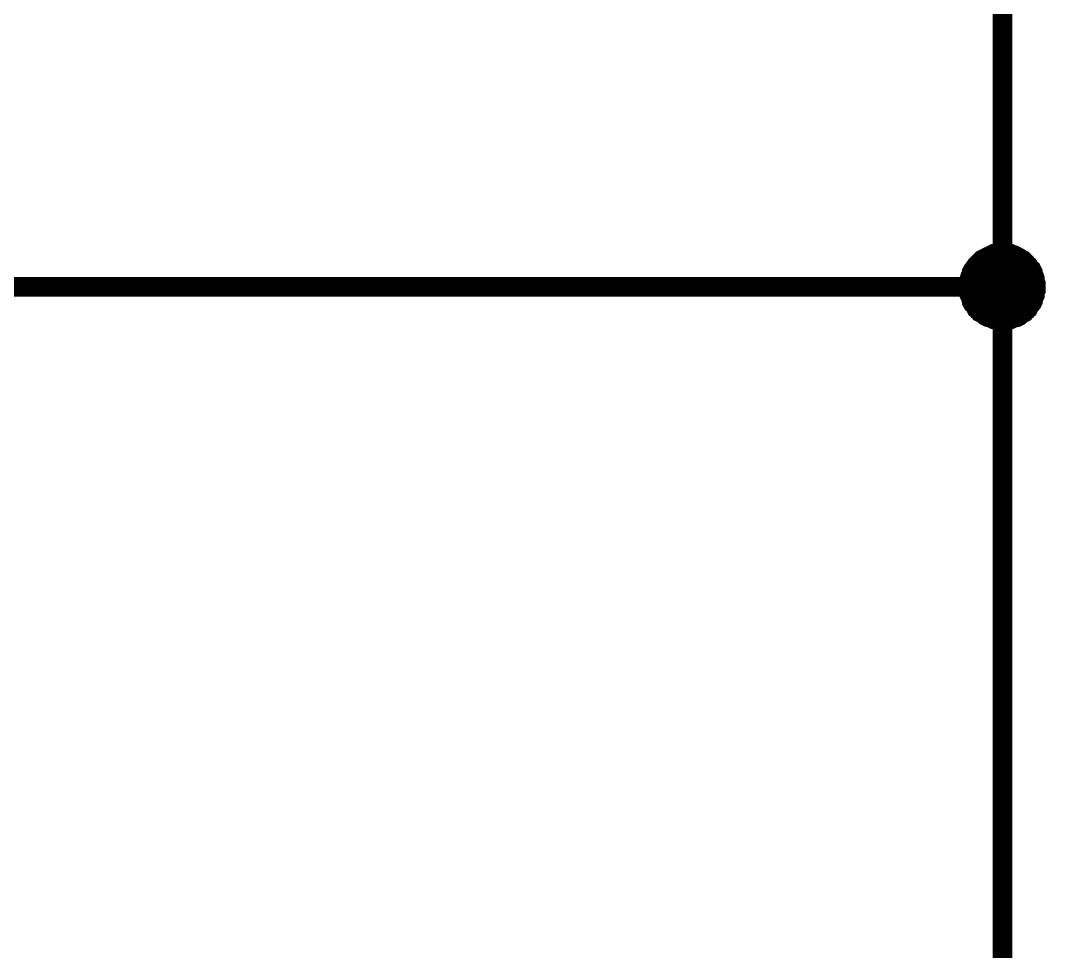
# Model space of a CAD drawing. Header units: inches. Extents: x 0 to 420, y 0 to 297.
# Drawn here: x 208.54 to 224.16, y 169.87 to 184.05 of the extents above; entities that cross this region are included whole.
import ezdxf

# ---------------------------------------------------------------- set-up
doc = ezdxf.new("R2010")
doc.units = ezdxf.units.IN
doc.layers.add('Sheet', color=255, linetype='Continuous')

msp = doc.modelspace()

# ---------------------------------------------------------------- linework, layer by layer
at = {"layer": 'Sheet'}
for points, const_width in [([(223.506, 186.499), (223.506, 186.499), (223.506, 179.99), (223.506, 167.499), (223.506, 163.993)], 0.3), ([(222.991, 179.99), (222.991, 180.013), (222.991, 180.046), (223.002, 180.069), (223.002, 180.091), (223.002, 180.113), (223.013, 180.147), (223.024, 180.169), (223.035, 180.192), (223.035, 180.214), (223.047, 180.237), (223.069, 180.259), (223.08, 180.281), (223.091, 180.293), (223.103, 180.315), (223.125, 180.337), (223.136, 180.349), (223.159, 180.371), (223.17, 180.382), (223.192, 180.405), (223.215, 180.416), (223.237, 180.427), (223.259, 180.438), (223.282, 180.449), (223.304, 180.461), (223.327, 180.472), (223.349, 180.483), (223.371, 180.494), (223.405, 180.494), (223.427, 180.494), (223.45, 180.505), (223.483, 180.505), (223.506, 180.505)], 0.3), ([(222.991, 179.99), (222.991, 180.013), (222.991, 180.046), (223.002, 180.069), (223.002, 180.091), (223.002, 180.113), (223.013, 180.147), (223.024, 180.169), (223.035, 180.192), (223.035, 180.214), (223.047, 180.237), (223.069, 180.259), (223.08, 180.281), (223.091, 180.293), (223.103, 180.315), (223.125, 180.337), (223.136, 180.349), (223.159, 180.371), (223.17, 180.382), (223.192, 180.405), (223.215, 180.416), (223.237, 180.427), (223.259, 180.438), (223.282, 180.449), (223.304, 180.461), (223.327, 180.472), (223.349, 180.483), (223.371, 180.494), (223.405, 180.494), (223.427, 180.494), (223.45, 180.505), (223.483, 180.505), (223.506, 180.505)], 0.3), ([(222.991, 179.99), (222.991, 180.013), (222.991, 180.046), (223.002, 180.069), (223.002, 180.091), (223.002, 180.113), (223.013, 180.147), (223.024, 180.169), (223.035, 180.192), (223.035, 180.214), (223.047, 180.237), (223.069, 180.259), (223.08, 180.281), (223.091, 180.293), (223.103, 180.315), (223.125, 180.337), (223.136, 180.349), (223.159, 180.371), (223.17, 180.382), (223.192, 180.405), (223.215, 180.416), (223.237, 180.427), (223.259, 180.438), (223.282, 180.449), (223.304, 180.461), (223.327, 180.472), (223.349, 180.483), (223.371, 180.494), (223.405, 180.494), (223.427, 180.494), (223.45, 180.505), (223.483, 180.505), (223.506, 180.505)], 0.3), ([(222.991, 179.99), (222.991, 180.013), (222.991, 180.046), (223.002, 180.069), (223.002, 180.091), (223.002, 180.113), (223.013, 180.147), (223.024, 180.169), (223.035, 180.192), (223.035, 180.214), (223.047, 180.237), (223.069, 180.259), (223.08, 180.281), (223.091, 180.293), (223.103, 180.315), (223.125, 180.337), (223.136, 180.349), (223.159, 180.371), (223.17, 180.382), (223.192, 180.405), (223.215, 180.416), (223.237, 180.427), (223.259, 180.438), (223.282, 180.449), (223.304, 180.461), (223.327, 180.472), (223.349, 180.483), (223.371, 180.494), (223.405, 180.494), (223.427, 180.494), (223.45, 180.505), (223.483, 180.505), (223.506, 180.505)], 0.3), ([(222.991, 179.99), (222.991, 180.013), (222.991, 180.046), (223.002, 180.069), (223.002, 180.091), (223.002, 180.113), (223.013, 180.147), (223.024, 180.169), (223.035, 180.192), (223.035, 180.214), (223.047, 180.237), (223.069, 180.259), (223.08, 180.281), (223.091, 180.293), (223.103, 180.315), (223.125, 180.337), (223.136, 180.349), (223.159, 180.371), (223.17, 180.382), (223.192, 180.405), (223.215, 180.416), (223.237, 180.427), (223.259, 180.438), (223.282, 180.449), (223.304, 180.461), (223.327, 180.472), (223.349, 180.483), (223.371, 180.494), (223.405, 180.494), (223.427, 180.494), (223.45, 180.505), (223.483, 180.505), (223.506, 180.505)], 0.0991), ([(222.991, 179.99), (222.991, 180.013), (222.991, 180.046), (223.002, 180.069), (223.002, 180.091), (223.002, 180.113), (223.013, 180.147), (223.024, 180.169), (223.035, 180.192), (223.035, 180.214), (223.047, 180.237), (223.069, 180.259), (223.08, 180.281), (223.091, 180.293), (223.103, 180.315), (223.125, 180.337), (223.136, 180.349), (223.159, 180.371), (223.17, 180.382), (223.192, 180.405), (223.215, 180.416), (223.237, 180.427), (223.259, 180.438), (223.282, 180.449), (223.304, 180.461), (223.327, 180.472), (223.349, 180.483), (223.371, 180.494), (223.405, 180.494), (223.427, 180.494), (223.45, 180.505), (223.483, 180.505), (223.506, 180.505)], 0.0991), ([(222.991, 179.99), (222.991, 180.013), (222.991, 180.046), (223.002, 180.069), (223.002, 180.091), (223.002, 180.113), (223.013, 180.147), (223.024, 180.169), (223.035, 180.192), (223.035, 180.214), (223.047, 180.237), (223.069, 180.259), (223.08, 180.281), (223.091, 180.293), (223.103, 180.315), (223.125, 180.337), (223.136, 180.349), (223.159, 180.371), (223.17, 180.382), (223.192, 180.405), (223.215, 180.416), (223.237, 180.427), (223.259, 180.438), (223.282, 180.449), (223.304, 180.461), (223.327, 180.472), (223.349, 180.483), (223.371, 180.494), (223.405, 180.494), (223.427, 180.494), (223.45, 180.505), (223.483, 180.505), (223.506, 180.505)], 0.0991), ([(222.991, 179.99), (222.991, 180.013), (222.991, 180.046), (223.002, 180.069), (223.002, 180.091), (223.002, 180.113), (223.013, 180.147), (223.024, 180.169), (223.035, 180.192), (223.035, 180.214), (223.047, 180.237), (223.069, 180.259), (223.08, 180.281), (223.091, 180.293), (223.103, 180.315), (223.125, 180.337), (223.136, 180.349), (223.159, 180.371), (223.17, 180.382), (223.192, 180.405), (223.215, 180.416), (223.237, 180.427), (223.259, 180.438), (223.282, 180.449), (223.304, 180.461), (223.327, 180.472), (223.349, 180.483), (223.371, 180.494), (223.405, 180.494), (223.427, 180.494), (223.45, 180.505), (223.483, 180.505), (223.506, 180.505)], 0.0991), ([(223.506, 180.505), (223.506, 180.505)], 0.3), ([(223.506, 180.505), (223.528, 180.505), (223.562, 180.505), (223.584, 180.494), (223.607, 180.494), (223.629, 180.494), (223.651, 180.483), (223.685, 180.472), (223.707, 180.461), (223.73, 180.449), (223.752, 180.438), (223.763, 180.427), (223.786, 180.416), (223.808, 180.405), (223.831, 180.382), (223.842, 180.371), (223.864, 180.349), (223.875, 180.337), (223.898, 180.315), (223.909, 180.293), (223.92, 180.281), (223.943, 180.259), (223.954, 180.237), (223.965, 180.214), (223.965, 180.192), (223.976, 180.169), (223.987, 180.147), (223.999, 180.113), (223.999, 180.091), (223.999, 180.069), (224.01, 180.046), (224.01, 180.013), (224.01, 179.99)], 0.3), ([(223.506, 180.505), (223.506, 180.505)], 0.3), ([(223.506, 180.505), (223.528, 180.505), (223.562, 180.505), (223.584, 180.494), (223.607, 180.494), (223.629, 180.494), (223.651, 180.483), (223.685, 180.472), (223.707, 180.461), (223.73, 180.449), (223.752, 180.438), (223.763, 180.427), (223.786, 180.416), (223.808, 180.405), (223.831, 180.382), (223.842, 180.371), (223.864, 180.349), (223.875, 180.337), (223.898, 180.315), (223.909, 180.293), (223.92, 180.281), (223.943, 180.259), (223.954, 180.237), (223.965, 180.214), (223.965, 180.192), (223.976, 180.169), (223.987, 180.147), (223.999, 180.113), (223.999, 180.091), (223.999, 180.069), (224.01, 180.046), (224.01, 180.013), (224.01, 179.99)], 0.3), ([(223.506, 180.505), (223.506, 180.505)], 0.3), ([(223.506, 180.505), (223.528, 180.505), (223.562, 180.505), (223.584, 180.494), (223.607, 180.494), (223.629, 180.494), (223.651, 180.483), (223.685, 180.472), (223.707, 180.461), (223.73, 180.449), (223.752, 180.438), (223.763, 180.427), (223.786, 180.416), (223.808, 180.405), (223.831, 180.382), (223.842, 180.371), (223.864, 180.349), (223.875, 180.337), (223.898, 180.315), (223.909, 180.293), (223.92, 180.281), (223.943, 180.259), (223.954, 180.237), (223.965, 180.214), (223.965, 180.192), (223.976, 180.169), (223.987, 180.147), (223.999, 180.113), (223.999, 180.091), (223.999, 180.069), (224.01, 180.046), (224.01, 180.013), (224.01, 179.99)], 0.3), ([(223.506, 180.505), (223.506, 180.505)], 0.3), ([(223.506, 180.505), (223.528, 180.505), (223.562, 180.505), (223.584, 180.494), (223.607, 180.494), (223.629, 180.494), (223.651, 180.483), (223.685, 180.472), (223.707, 180.461), (223.73, 180.449), (223.752, 180.438), (223.763, 180.427), (223.786, 180.416), (223.808, 180.405), (223.831, 180.382), (223.842, 180.371), (223.864, 180.349), (223.875, 180.337), (223.898, 180.315), (223.909, 180.293), (223.92, 180.281), (223.943, 180.259), (223.954, 180.237), (223.965, 180.214), (223.965, 180.192), (223.976, 180.169), (223.987, 180.147), (223.999, 180.113), (223.999, 180.091), (223.999, 180.069), (224.01, 180.046), (224.01, 180.013), (224.01, 179.99)], 0.3), ([(223.506, 180.505), (223.506, 180.505)], 0.0991), ([(223.506, 180.505), (223.528, 180.505), (223.562, 180.505), (223.584, 180.494), (223.607, 180.494), (223.629, 180.494), (223.651, 180.483), (223.685, 180.472), (223.707, 180.461), (223.73, 180.449), (223.752, 180.438), (223.763, 180.427), (223.786, 180.416), (223.808, 180.405), (223.831, 180.382), (223.842, 180.371), (223.864, 180.349), (223.875, 180.337), (223.898, 180.315), (223.909, 180.293), (223.92, 180.281), (223.943, 180.259), (223.954, 180.237), (223.965, 180.214), (223.965, 180.192), (223.976, 180.169), (223.987, 180.147), (223.999, 180.113), (223.999, 180.091), (223.999, 180.069), (224.01, 180.046), (224.01, 180.013), (224.01, 179.99)], 0.0991), ([(223.506, 180.505), (223.506, 180.505)], 0.0991), ([(223.506, 180.505), (223.528, 180.505), (223.562, 180.505), (223.584, 180.494), (223.607, 180.494), (223.629, 180.494), (223.651, 180.483), (223.685, 180.472), (223.707, 180.461), (223.73, 180.449), (223.752, 180.438), (223.763, 180.427), (223.786, 180.416), (223.808, 180.405), (223.831, 180.382), (223.842, 180.371), (223.864, 180.349), (223.875, 180.337), (223.898, 180.315), (223.909, 180.293), (223.92, 180.281), (223.943, 180.259), (223.954, 180.237), (223.965, 180.214), (223.965, 180.192), (223.976, 180.169), (223.987, 180.147), (223.999, 180.113), (223.999, 180.091), (223.999, 180.069), (224.01, 180.046), (224.01, 180.013), (224.01, 179.99)], 0.0991), ([(223.506, 180.505), (223.506, 180.505)], 0.0991), ([(223.506, 180.505), (223.528, 180.505), (223.562, 180.505), (223.584, 180.494), (223.607, 180.494), (223.629, 180.494), (223.651, 180.483), (223.685, 180.472), (223.707, 180.461), (223.73, 180.449), (223.752, 180.438), (223.763, 180.427), (223.786, 180.416), (223.808, 180.405), (223.831, 180.382), (223.842, 180.371), (223.864, 180.349), (223.875, 180.337), (223.898, 180.315), (223.909, 180.293), (223.92, 180.281), (223.943, 180.259), (223.954, 180.237), (223.965, 180.214), (223.965, 180.192), (223.976, 180.169), (223.987, 180.147), (223.999, 180.113), (223.999, 180.091), (223.999, 180.069), (224.01, 180.046), (224.01, 180.013), (224.01, 179.99)], 0.0991), ([(223.506, 180.505), (223.506, 180.505)], 0.0991), ([(223.506, 180.505), (223.528, 180.505), (223.562, 180.505), (223.584, 180.494), (223.607, 180.494), (223.629, 180.494), (223.651, 180.483), (223.685, 180.472), (223.707, 180.461), (223.73, 180.449), (223.752, 180.438), (223.763, 180.427), (223.786, 180.416), (223.808, 180.405), (223.831, 180.382), (223.842, 180.371), (223.864, 180.349), (223.875, 180.337), (223.898, 180.315), (223.909, 180.293), (223.92, 180.281), (223.943, 180.259), (223.954, 180.237), (223.965, 180.214), (223.965, 180.192), (223.976, 180.169), (223.987, 180.147), (223.999, 180.113), (223.999, 180.091), (223.999, 180.069), (224.01, 180.046), (224.01, 180.013), (224.01, 179.99)], 0.0991), ([(206.506, 179.99), (223.506, 179.99)], 0.3), ([(223.506, 179.486), (223.483, 179.486), (223.45, 179.486), (223.427, 179.497), (223.405, 179.497), (223.371, 179.497), (223.349, 179.508), (223.327, 179.52), (223.304, 179.531), (223.282, 179.531), (223.259, 179.542), (223.237, 179.553), (223.215, 179.576), (223.192, 179.587), (223.17, 179.598), (223.159, 179.62), (223.136, 179.632), (223.125, 179.654), (223.103, 179.665), (223.091, 179.688), (223.08, 179.71), (223.069, 179.732), (223.047, 179.744), (223.035, 179.766), (223.035, 179.789), (223.024, 179.811), (223.013, 179.845), (223.002, 179.867), (223.002, 179.889), (223.002, 179.912), (222.991, 179.934), (222.991, 179.968), (222.991, 179.99)], 0.3), ([(222.991, 179.99), (222.991, 179.99)], 0.3), ([(223.506, 179.486), (223.483, 179.486), (223.45, 179.486), (223.427, 179.497), (223.405, 179.497), (223.371, 179.497), (223.349, 179.508), (223.327, 179.52), (223.304, 179.531), (223.282, 179.531), (223.259, 179.542), (223.237, 179.553), (223.215, 179.576), (223.192, 179.587), (223.17, 179.598), (223.159, 179.62), (223.136, 179.632), (223.125, 179.654), (223.103, 179.665), (223.091, 179.688), (223.08, 179.71), (223.069, 179.732), (223.047, 179.744), (223.035, 179.766), (223.035, 179.789), (223.024, 179.811), (223.013, 179.845), (223.002, 179.867), (223.002, 179.889), (223.002, 179.912), (222.991, 179.934), (222.991, 179.968), (222.991, 179.99)], 0.3), ([(222.991, 179.99), (222.991, 179.99)], 0.3), ([(223.506, 179.486), (223.483, 179.486), (223.45, 179.486), (223.427, 179.497), (223.405, 179.497), (223.371, 179.497), (223.349, 179.508), (223.327, 179.52), (223.304, 179.531), (223.282, 179.531), (223.259, 179.542), (223.237, 179.553), (223.215, 179.576), (223.192, 179.587), (223.17, 179.598), (223.159, 179.62), (223.136, 179.632), (223.125, 179.654), (223.103, 179.665), (223.091, 179.688), (223.08, 179.71), (223.069, 179.732), (223.047, 179.744), (223.035, 179.766), (223.035, 179.789), (223.024, 179.811), (223.013, 179.845), (223.002, 179.867), (223.002, 179.889), (223.002, 179.912), (222.991, 179.934), (222.991, 179.968), (222.991, 179.99)], 0.3), ([(222.991, 179.99), (222.991, 179.99)], 0.3), ([(223.506, 179.486), (223.483, 179.486), (223.45, 179.486), (223.427, 179.497), (223.405, 179.497), (223.371, 179.497), (223.349, 179.508), (223.327, 179.52), (223.304, 179.531), (223.282, 179.531), (223.259, 179.542), (223.237, 179.553), (223.215, 179.576), (223.192, 179.587), (223.17, 179.598), (223.159, 179.62), (223.136, 179.632), (223.125, 179.654), (223.103, 179.665), (223.091, 179.688), (223.08, 179.71), (223.069, 179.732), (223.047, 179.744), (223.035, 179.766), (223.035, 179.789), (223.024, 179.811), (223.013, 179.845), (223.002, 179.867), (223.002, 179.889), (223.002, 179.912), (222.991, 179.934), (222.991, 179.968), (222.991, 179.99)], 0.3), ([(222.991, 179.99), (222.991, 179.99)], 0.3), ([(224.01, 179.99), (224.01, 179.968), (224.01, 179.934), (223.999, 179.912), (223.999, 179.889), (223.999, 179.867), (223.987, 179.845), (223.976, 179.811), (223.965, 179.789), (223.965, 179.766), (223.954, 179.744), (223.943, 179.732), (223.92, 179.71), (223.909, 179.688), (223.898, 179.665), (223.875, 179.654), (223.864, 179.632), (223.842, 179.62), (223.831, 179.598), (223.808, 179.587), (223.786, 179.576), (223.763, 179.553), (223.752, 179.542), (223.73, 179.531), (223.707, 179.531), (223.685, 179.52), (223.651, 179.508), (223.629, 179.497), (223.607, 179.497), (223.584, 179.497), (223.562, 179.486), (223.528, 179.486), (223.506, 179.486)], 0.3), ([(224.01, 179.99), (224.01, 179.968), (224.01, 179.934), (223.999, 179.912), (223.999, 179.889), (223.999, 179.867), (223.987, 179.845), (223.976, 179.811), (223.965, 179.789), (223.965, 179.766), (223.954, 179.744), (223.943, 179.732), (223.92, 179.71), (223.909, 179.688), (223.898, 179.665), (223.875, 179.654), (223.864, 179.632), (223.842, 179.62), (223.831, 179.598), (223.808, 179.587), (223.786, 179.576), (223.763, 179.553), (223.752, 179.542), (223.73, 179.531), (223.707, 179.531), (223.685, 179.52), (223.651, 179.508), (223.629, 179.497), (223.607, 179.497), (223.584, 179.497), (223.562, 179.486), (223.528, 179.486), (223.506, 179.486)], 0.3), ([(224.01, 179.99), (224.01, 179.968), (224.01, 179.934), (223.999, 179.912), (223.999, 179.889), (223.999, 179.867), (223.987, 179.845), (223.976, 179.811), (223.965, 179.789), (223.965, 179.766), (223.954, 179.744), (223.943, 179.732), (223.92, 179.71), (223.909, 179.688), (223.898, 179.665), (223.875, 179.654), (223.864, 179.632), (223.842, 179.62), (223.831, 179.598), (223.808, 179.587), (223.786, 179.576), (223.763, 179.553), (223.752, 179.542), (223.73, 179.531), (223.707, 179.531), (223.685, 179.52), (223.651, 179.508), (223.629, 179.497), (223.607, 179.497), (223.584, 179.497), (223.562, 179.486), (223.528, 179.486), (223.506, 179.486)], 0.3), ([(224.01, 179.99), (224.01, 179.968), (224.01, 179.934), (223.999, 179.912), (223.999, 179.889), (223.999, 179.867), (223.987, 179.845), (223.976, 179.811), (223.965, 179.789), (223.965, 179.766), (223.954, 179.744), (223.943, 179.732), (223.92, 179.71), (223.909, 179.688), (223.898, 179.665), (223.875, 179.654), (223.864, 179.632), (223.842, 179.62), (223.831, 179.598), (223.808, 179.587), (223.786, 179.576), (223.763, 179.553), (223.752, 179.542), (223.73, 179.531), (223.707, 179.531), (223.685, 179.52), (223.651, 179.508), (223.629, 179.497), (223.607, 179.497), (223.584, 179.497), (223.562, 179.486), (223.528, 179.486), (223.506, 179.486)], 0.3), ([(224.01, 179.99), (224.01, 179.99), (224.01, 179.99), (224.01, 179.99), (224.01, 179.99), (224.01, 179.99), (224.01, 179.99), (224.01, 179.99), (224.01, 179.99), (224.01, 179.99), (224.01, 179.99), (224.01, 179.99), (224.01, 179.99), (224.01, 179.99), (224.01, 179.99), (224.01, 179.99), (224.01, 179.99), (224.01, 179.99), (224.01, 179.99), (224.01, 179.99), (224.01, 179.99), (224.01, 179.99), (224.01, 179.99), (224.01, 179.99), (224.01, 179.99), (224.01, 179.99), (224.01, 179.99), (224.01, 179.99), (224.01, 179.99), (224.01, 179.99), (224.01, 179.99), (224.01, 179.99), (224.01, 179.99)], 0.3), ([(224.01, 179.99), (224.01, 179.99)], 0.3), ([(224.01, 179.99), (224.01, 179.99), (224.01, 179.99), (224.01, 179.99), (224.01, 179.99), (224.01, 179.99), (224.01, 179.99), (224.01, 179.99), (224.01, 179.99), (224.01, 179.99), (224.01, 179.99), (224.01, 179.99), (224.01, 179.99), (224.01, 179.99), (224.01, 179.99), (224.01, 179.99), (224.01, 179.99), (224.01, 179.99), (224.01, 179.99), (224.01, 179.99), (224.01, 179.99), (224.01, 179.99), (224.01, 179.99), (224.01, 179.99), (224.01, 179.99), (224.01, 179.99), (224.01, 179.99), (224.01, 179.99), (224.01, 179.99), (224.01, 179.99), (224.01, 179.99), (224.01, 179.99), (224.01, 179.99)], 0.3), ([(224.01, 179.99), (224.01, 179.99)], 0.3), ([(224.01, 179.99), (224.01, 179.99), (224.01, 179.99), (224.01, 179.99), (224.01, 179.99), (224.01, 179.99), (224.01, 179.99), (224.01, 179.99), (224.01, 179.99), (224.01, 179.99), (224.01, 179.99), (224.01, 179.99), (224.01, 179.99), (224.01, 179.99), (224.01, 179.99), (224.01, 179.99), (224.01, 179.99), (224.01, 179.99), (224.01, 179.99), (224.01, 179.99), (224.01, 179.99), (224.01, 179.99), (224.01, 179.99), (224.01, 179.99), (224.01, 179.99), (224.01, 179.99), (224.01, 179.99), (224.01, 179.99), (224.01, 179.99), (224.01, 179.99), (224.01, 179.99), (224.01, 179.99), (224.01, 179.99)], 0.3), ([(224.01, 179.99), (224.01, 179.99)], 0.3), ([(224.01, 179.99), (224.01, 179.99), (224.01, 179.99), (224.01, 179.99), (224.01, 179.99), (224.01, 179.99), (224.01, 179.99), (224.01, 179.99), (224.01, 179.99), (224.01, 179.99), (224.01, 179.99), (224.01, 179.99), (224.01, 179.99), (224.01, 179.99), (224.01, 179.99), (224.01, 179.99), (224.01, 179.99), (224.01, 179.99), (224.01, 179.99), (224.01, 179.99), (224.01, 179.99), (224.01, 179.99), (224.01, 179.99), (224.01, 179.99), (224.01, 179.99), (224.01, 179.99), (224.01, 179.99), (224.01, 179.99), (224.01, 179.99), (224.01, 179.99), (224.01, 179.99), (224.01, 179.99), (224.01, 179.99)], 0.3), ([(224.01, 179.99), (224.01, 179.99)], 0.3), ([(223.506, 179.486), (223.483, 179.486), (223.45, 179.486), (223.427, 179.497), (223.405, 179.497), (223.371, 179.497), (223.349, 179.508), (223.327, 179.52), (223.304, 179.531), (223.282, 179.531), (223.259, 179.542), (223.237, 179.553), (223.215, 179.576), (223.192, 179.587), (223.17, 179.598), (223.159, 179.62), (223.136, 179.632), (223.125, 179.654), (223.103, 179.665), (223.091, 179.688), (223.08, 179.71), (223.069, 179.732), (223.047, 179.744), (223.035, 179.766), (223.035, 179.789), (223.024, 179.811), (223.013, 179.845), (223.002, 179.867), (223.002, 179.889), (223.002, 179.912), (222.991, 179.934), (222.991, 179.968), (222.991, 179.99)], 0.0991), ([(222.991, 179.99), (222.991, 179.99)], 0.0991), ([(223.506, 179.486), (223.483, 179.486), (223.45, 179.486), (223.427, 179.497), (223.405, 179.497), (223.371, 179.497), (223.349, 179.508), (223.327, 179.52), (223.304, 179.531), (223.282, 179.531), (223.259, 179.542), (223.237, 179.553), (223.215, 179.576), (223.192, 179.587), (223.17, 179.598), (223.159, 179.62), (223.136, 179.632), (223.125, 179.654), (223.103, 179.665), (223.091, 179.688), (223.08, 179.71), (223.069, 179.732), (223.047, 179.744), (223.035, 179.766), (223.035, 179.789), (223.024, 179.811), (223.013, 179.845), (223.002, 179.867), (223.002, 179.889), (223.002, 179.912), (222.991, 179.934), (222.991, 179.968), (222.991, 179.99)], 0.0991), ([(222.991, 179.99), (222.991, 179.99)], 0.0991), ([(223.506, 179.486), (223.483, 179.486), (223.45, 179.486), (223.427, 179.497), (223.405, 179.497), (223.371, 179.497), (223.349, 179.508), (223.327, 179.52), (223.304, 179.531), (223.282, 179.531), (223.259, 179.542), (223.237, 179.553), (223.215, 179.576), (223.192, 179.587), (223.17, 179.598), (223.159, 179.62), (223.136, 179.632), (223.125, 179.654), (223.103, 179.665), (223.091, 179.688), (223.08, 179.71), (223.069, 179.732), (223.047, 179.744), (223.035, 179.766), (223.035, 179.789), (223.024, 179.811), (223.013, 179.845), (223.002, 179.867), (223.002, 179.889), (223.002, 179.912), (222.991, 179.934), (222.991, 179.968), (222.991, 179.99)], 0.0991), ([(222.991, 179.99), (222.991, 179.99)], 0.0991), ([(223.506, 179.486), (223.483, 179.486), (223.45, 179.486), (223.427, 179.497), (223.405, 179.497), (223.371, 179.497), (223.349, 179.508), (223.327, 179.52), (223.304, 179.531), (223.282, 179.531), (223.259, 179.542), (223.237, 179.553), (223.215, 179.576), (223.192, 179.587), (223.17, 179.598), (223.159, 179.62), (223.136, 179.632), (223.125, 179.654), (223.103, 179.665), (223.091, 179.688), (223.08, 179.71), (223.069, 179.732), (223.047, 179.744), (223.035, 179.766), (223.035, 179.789), (223.024, 179.811), (223.013, 179.845), (223.002, 179.867), (223.002, 179.889), (223.002, 179.912), (222.991, 179.934), (222.991, 179.968), (222.991, 179.99)], 0.0991), ([(222.991, 179.99), (222.991, 179.99)], 0.0991), ([(224.01, 179.99), (224.01, 179.968), (224.01, 179.934), (223.999, 179.912), (223.999, 179.889), (223.999, 179.867), (223.987, 179.845), (223.976, 179.811), (223.965, 179.789), (223.965, 179.766), (223.954, 179.744), (223.943, 179.732), (223.92, 179.71), (223.909, 179.688), (223.898, 179.665), (223.875, 179.654), (223.864, 179.632), (223.842, 179.62), (223.831, 179.598), (223.808, 179.587), (223.786, 179.576), (223.763, 179.553), (223.752, 179.542), (223.73, 179.531), (223.707, 179.531), (223.685, 179.52), (223.651, 179.508), (223.629, 179.497), (223.607, 179.497), (223.584, 179.497), (223.562, 179.486), (223.528, 179.486), (223.506, 179.486)], 0.0991), ([(224.01, 179.99), (224.01, 179.968), (224.01, 179.934), (223.999, 179.912), (223.999, 179.889), (223.999, 179.867), (223.987, 179.845), (223.976, 179.811), (223.965, 179.789), (223.965, 179.766), (223.954, 179.744), (223.943, 179.732), (223.92, 179.71), (223.909, 179.688), (223.898, 179.665), (223.875, 179.654), (223.864, 179.632), (223.842, 179.62), (223.831, 179.598), (223.808, 179.587), (223.786, 179.576), (223.763, 179.553), (223.752, 179.542), (223.73, 179.531), (223.707, 179.531), (223.685, 179.52), (223.651, 179.508), (223.629, 179.497), (223.607, 179.497), (223.584, 179.497), (223.562, 179.486), (223.528, 179.486), (223.506, 179.486)], 0.0991), ([(224.01, 179.99), (224.01, 179.968), (224.01, 179.934), (223.999, 179.912), (223.999, 179.889), (223.999, 179.867), (223.987, 179.845), (223.976, 179.811), (223.965, 179.789), (223.965, 179.766), (223.954, 179.744), (223.943, 179.732), (223.92, 179.71), (223.909, 179.688), (223.898, 179.665), (223.875, 179.654), (223.864, 179.632), (223.842, 179.62), (223.831, 179.598), (223.808, 179.587), (223.786, 179.576), (223.763, 179.553), (223.752, 179.542), (223.73, 179.531), (223.707, 179.531), (223.685, 179.52), (223.651, 179.508), (223.629, 179.497), (223.607, 179.497), (223.584, 179.497), (223.562, 179.486), (223.528, 179.486), (223.506, 179.486)], 0.0991), ([(224.01, 179.99), (224.01, 179.968), (224.01, 179.934), (223.999, 179.912), (223.999, 179.889), (223.999, 179.867), (223.987, 179.845), (223.976, 179.811), (223.965, 179.789), (223.965, 179.766), (223.954, 179.744), (223.943, 179.732), (223.92, 179.71), (223.909, 179.688), (223.898, 179.665), (223.875, 179.654), (223.864, 179.632), (223.842, 179.62), (223.831, 179.598), (223.808, 179.587), (223.786, 179.576), (223.763, 179.553), (223.752, 179.542), (223.73, 179.531), (223.707, 179.531), (223.685, 179.52), (223.651, 179.508), (223.629, 179.497), (223.607, 179.497), (223.584, 179.497), (223.562, 179.486), (223.528, 179.486), (223.506, 179.486)], 0.0991), ([(224.01, 179.99), (224.01, 179.99), (224.01, 179.99), (224.01, 179.99), (224.01, 179.99), (224.01, 179.99), (224.01, 179.99), (224.01, 179.99), (224.01, 179.99), (224.01, 179.99), (224.01, 179.99), (224.01, 179.99), (224.01, 179.99), (224.01, 179.99), (224.01, 179.99), (224.01, 179.99), (224.01, 179.99), (224.01, 179.99), (224.01, 179.99), (224.01, 179.99), (224.01, 179.99), (224.01, 179.99), (224.01, 179.99), (224.01, 179.99), (224.01, 179.99), (224.01, 179.99), (224.01, 179.99), (224.01, 179.99), (224.01, 179.99), (224.01, 179.99), (224.01, 179.99), (224.01, 179.99), (224.01, 179.99)], 0.0991), ([(224.01, 179.99), (224.01, 179.99)], 0.0991), ([(224.01, 179.99), (224.01, 179.99), (224.01, 179.99), (224.01, 179.99), (224.01, 179.99), (224.01, 179.99), (224.01, 179.99), (224.01, 179.99), (224.01, 179.99), (224.01, 179.99), (224.01, 179.99), (224.01, 179.99), (224.01, 179.99), (224.01, 179.99), (224.01, 179.99), (224.01, 179.99), (224.01, 179.99), (224.01, 179.99), (224.01, 179.99), (224.01, 179.99), (224.01, 179.99), (224.01, 179.99), (224.01, 179.99), (224.01, 179.99), (224.01, 179.99), (224.01, 179.99), (224.01, 179.99), (224.01, 179.99), (224.01, 179.99), (224.01, 179.99), (224.01, 179.99), (224.01, 179.99), (224.01, 179.99)], 0.0991), ([(224.01, 179.99), (224.01, 179.99)], 0.0991), ([(224.01, 179.99), (224.01, 179.99), (224.01, 179.99), (224.01, 179.99), (224.01, 179.99), (224.01, 179.99), (224.01, 179.99), (224.01, 179.99), (224.01, 179.99), (224.01, 179.99), (224.01, 179.99), (224.01, 179.99), (224.01, 179.99), (224.01, 179.99), (224.01, 179.99), (224.01, 179.99), (224.01, 179.99), (224.01, 179.99), (224.01, 179.99), (224.01, 179.99), (224.01, 179.99), (224.01, 179.99), (224.01, 179.99), (224.01, 179.99), (224.01, 179.99), (224.01, 179.99), (224.01, 179.99), (224.01, 179.99), (224.01, 179.99), (224.01, 179.99), (224.01, 179.99), (224.01, 179.99), (224.01, 179.99)], 0.0991), ([(224.01, 179.99), (224.01, 179.99)], 0.0991), ([(224.01, 179.99), (224.01, 179.99), (224.01, 179.99), (224.01, 179.99), (224.01, 179.99), (224.01, 179.99), (224.01, 179.99), (224.01, 179.99), (224.01, 179.99), (224.01, 179.99), (224.01, 179.99), (224.01, 179.99), (224.01, 179.99), (224.01, 179.99), (224.01, 179.99), (224.01, 179.99), (224.01, 179.99), (224.01, 179.99), (224.01, 179.99), (224.01, 179.99), (224.01, 179.99), (224.01, 179.99), (224.01, 179.99), (224.01, 179.99), (224.01, 179.99), (224.01, 179.99), (224.01, 179.99), (224.01, 179.99), (224.01, 179.99), (224.01, 179.99), (224.01, 179.99), (224.01, 179.99), (224.01, 179.99)], 0.0991), ([(224.01, 179.99), (224.01, 179.99)], 0.0991)]:
    msp.add_lwpolyline(points, dxfattribs=dict(at, const_width=const_width))
at = {"layer": 'Sheet', "const_width": 0.508}
msp.add_lwpolyline([(223.246, 180, 1), (223.754, 180, 1)], format="xyb", close=True, dxfattribs=at)

doc.saveas('drawing.dxf')
